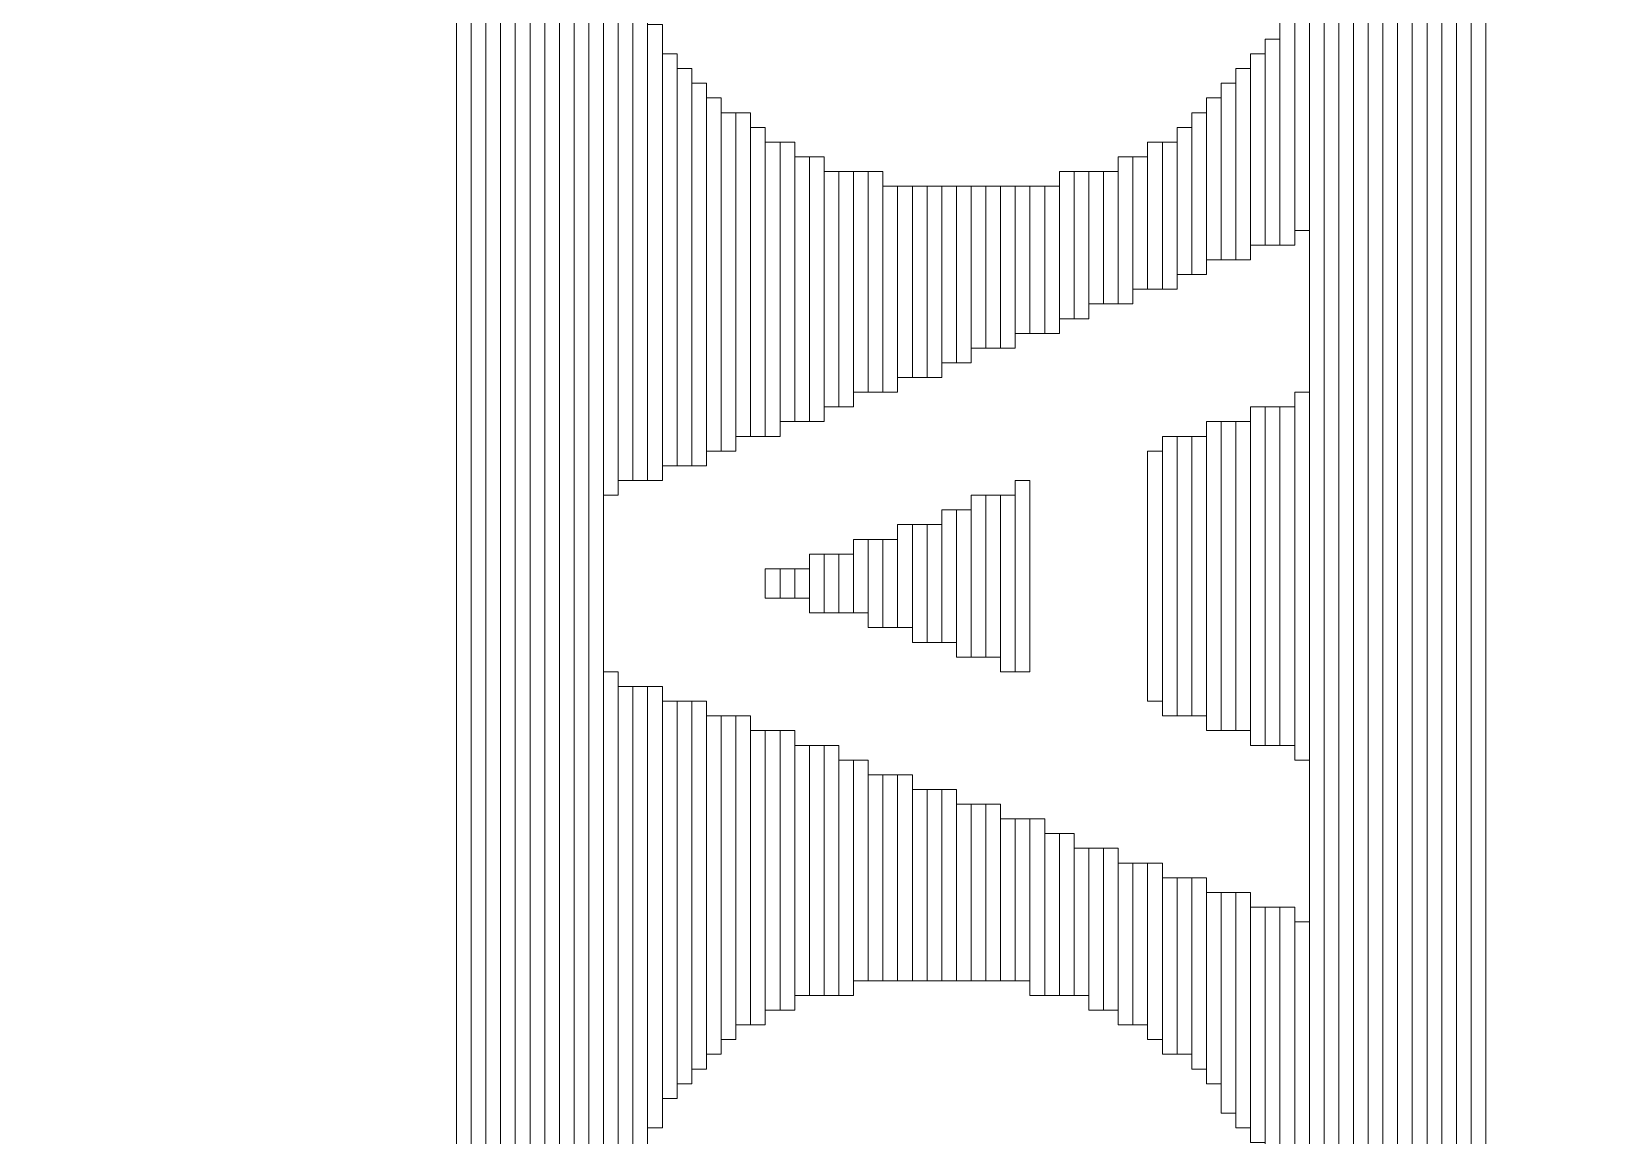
# Model space of a CAD drawing. Header units: millimetres. Extents: x -69 to 39, y -9 to 54.
# Drawn here: x 7.508 to 10.25, y 25.632 to 27.537 of the extents above; entities that cross this region are included whole.
import ezdxf

# ---------------------------------------------------------------- set-up
doc = ezdxf.new("R2010")
doc.units = ezdxf.units.MM
doc.header["$MEASUREMENT"] = 0
doc.layers.add('BG_OUTLINE', color=7, linetype='Continuous')
doc.layers.add('MA_PEN3', color=7, linetype='Continuous')

msp = doc.modelspace()

# ---------------------------------------------------------------- linework, layer by layer
at = {"layer": 'BG_OUTLINE', "color": 176, "lineweight": 9}
msp.add_open_spline([(22.1252, -9.4051), (22.1252, -9.4051), (-56.3279, -9.4051), (-56.3279, -9.4051), (-56.3279, -9.4051), (-56.3279, -9.4051), (-56.3279, 41.6488), (-56.3279, 41.6488), (-56.3279, 41.6488), (-56.3279, 41.6488), (22.3259, 41.6488), (22.3259, 41.6488), (22.3259, 41.6488), (22.9318, 41.6492), (23.513, 41.4088), (23.9418, 40.9807), (23.9418, 40.9807), (24.3705, 40.5525), (24.6115, 39.9687), (24.6119, 39.3628), (24.6119, 39.3628), (24.6119, 39.3628), (24.6119, -7.1191), (24.6119, -7.1191), (24.6119, -7.1191), (24.6123, -7.725), (24.372, -8.3063), (23.9438, -8.735), (23.9438, -8.735), (23.5156, -9.1637), (22.9318, -9.4047), (22.3259, -9.4051), (22.3259, -9.4051), (22.3259, -9.4051), (22.1252, -9.4051), (22.1252, -9.4051)], degree=3, knots=[0, 0, 0, 0, 0.111111, 0.111111, 0.111111, 0.111111, 0.222222, 0.222222, 0.222222, 0.222222, 0.333333, 0.333333, 0.333333, 0.333333, 0.444444, 0.444444, 0.444444, 0.444444, 0.555556, 0.555556, 0.555556, 0.555556, 0.666667, 0.666667, 0.666667, 0.666667, 0.777778, 0.777778, 0.777778, 0.777778, 0.888889, 0.888889, 0.888889, 0.888889, 1, 1, 1, 1], dxfattribs=at)
at = {"layer": 'MA_PEN3', "color": 5, "lineweight": 9}
for points in [[(8.267, 24.5012), (8.267, 24.5012), (8.2416, 24.5012), (8.2416, 24.5012), (8.2416, 24.5012), (8.2416, 24.5012), (8.2416, 29.5812), (8.2416, 29.5812), (8.2416, 29.5812), (8.2416, 29.5812), (8.267, 29.5812), (8.267, 29.5812), (8.267, 29.5812), (8.267, 29.5812), (8.267, 24.5012), (8.267, 24.5012)], [(8.2924, 24.5012), (8.2924, 24.5012), (8.267, 24.5012), (8.267, 24.5012), (8.267, 24.5012), (8.267, 24.5012), (8.267, 29.5812), (8.267, 29.5812), (8.267, 29.5812), (8.267, 29.5812), (8.2924, 29.5812), (8.2924, 29.5812), (8.2924, 29.5812), (8.2924, 29.5812), (8.2924, 24.5012), (8.2924, 24.5012)], [(8.3178, 24.5012), (8.3178, 24.5012), (8.2924, 24.5012), (8.2924, 24.5012), (8.2924, 24.5012), (8.2924, 24.5012), (8.2924, 29.5812), (8.2924, 29.5812), (8.2924, 29.5812), (8.2924, 29.5812), (8.3178, 29.5812), (8.3178, 29.5812), (8.3178, 29.5812), (8.3178, 29.5812), (8.3178, 24.5012), (8.3178, 24.5012)], [(8.3432, 24.5012), (8.3432, 24.5012), (8.3178, 24.5012), (8.3178, 24.5012), (8.3178, 24.5012), (8.3178, 24.5012), (8.3178, 29.5812), (8.3178, 29.5812), (8.3178, 29.5812), (8.3178, 29.5812), (8.3432, 29.5812), (8.3432, 29.5812), (8.3432, 29.5812), (8.3432, 29.5812), (8.3432, 24.5012), (8.3432, 24.5012)], [(8.3686, 24.5012), (8.3686, 24.5012), (8.3432, 24.5012), (8.3432, 24.5012), (8.3432, 24.5012), (8.3432, 24.5012), (8.3432, 29.5812), (8.3432, 29.5812), (8.3432, 29.5812), (8.3432, 29.5812), (8.3686, 29.5812), (8.3686, 29.5812), (8.3686, 29.5812), (8.3686, 29.5812), (8.3686, 24.5012), (8.3686, 24.5012)], [(8.394, 24.5012), (8.394, 24.5012), (8.3686, 24.5012), (8.3686, 24.5012), (8.3686, 24.5012), (8.3686, 24.5012), (8.3686, 29.5812), (8.3686, 29.5812), (8.3686, 29.5812), (8.3686, 29.5812), (8.394, 29.5812), (8.394, 29.5812), (8.394, 29.5812), (8.394, 29.5812), (8.394, 24.5012), (8.394, 24.5012)], [(8.4194, 24.5012), (8.4194, 24.5012), (8.394, 24.5012), (8.394, 24.5012), (8.394, 24.5012), (8.394, 24.5012), (8.394, 29.5812), (8.394, 29.5812), (8.394, 29.5812), (8.394, 29.5812), (8.4194, 29.5812), (8.4194, 29.5812), (8.4194, 29.5812), (8.4194, 29.5812), (8.4194, 24.5012), (8.4194, 24.5012)], [(8.4448, 24.5012), (8.4448, 24.5012), (8.4194, 24.5012), (8.4194, 24.5012), (8.4194, 24.5012), (8.4194, 24.5012), (8.4194, 29.5812), (8.4194, 29.5812), (8.4194, 29.5812), (8.4194, 29.5812), (8.4448, 29.5812), (8.4448, 29.5812), (8.4448, 29.5812), (8.4448, 29.5812), (8.4448, 24.5012), (8.4448, 24.5012)], [(8.4702, 24.5012), (8.4702, 24.5012), (8.4448, 24.5012), (8.4448, 24.5012), (8.4448, 24.5012), (8.4448, 24.5012), (8.4448, 29.5812), (8.4448, 29.5812), (8.4448, 29.5812), (8.4448, 29.5812), (8.4702, 29.5812), (8.4702, 29.5812), (8.4702, 29.5812), (8.4702, 29.5812), (8.4702, 24.5012), (8.4702, 24.5012)], [(9.7656, 24.5012), (9.7656, 24.5012), (9.7402, 24.5012), (9.7402, 24.5012), (9.7402, 24.5012), (9.7402, 24.5012), (9.7402, 29.5812), (9.7402, 29.5812), (9.7402, 29.5812), (9.7402, 29.5812), (9.7656, 29.5812), (9.7656, 29.5812), (9.7656, 29.5812), (9.7656, 29.5812), (9.7656, 24.5012), (9.7656, 24.5012)], [(9.791, 24.5012), (9.791, 24.5012), (9.7656, 24.5012), (9.7656, 24.5012), (9.7656, 24.5012), (9.7656, 24.5012), (9.7656, 29.5812), (9.7656, 29.5812), (9.7656, 29.5812), (9.7656, 29.5812), (9.791, 29.5812), (9.791, 29.5812), (9.791, 29.5812), (9.791, 29.5812), (9.791, 24.5012), (9.791, 24.5012)], [(9.8164, 24.5012), (9.8164, 24.5012), (9.791, 24.5012), (9.791, 24.5012), (9.791, 24.5012), (9.791, 24.5012), (9.791, 29.5812), (9.791, 29.5812), (9.791, 29.5812), (9.791, 29.5812), (9.8164, 29.5812), (9.8164, 29.5812), (9.8164, 29.5812), (9.8164, 29.5812), (9.8164, 24.5012), (9.8164, 24.5012)], [(9.8418, 24.5012), (9.8418, 24.5012), (9.8164, 24.5012), (9.8164, 24.5012), (9.8164, 24.5012), (9.8164, 24.5012), (9.8164, 29.5812), (9.8164, 29.5812), (9.8164, 29.5812), (9.8164, 29.5812), (9.8418, 29.5812), (9.8418, 29.5812), (9.8418, 29.5812), (9.8418, 29.5812), (9.8418, 24.5012), (9.8418, 24.5012)], [(9.8672, 24.5012), (9.8672, 24.5012), (9.8418, 24.5012), (9.8418, 24.5012), (9.8418, 24.5012), (9.8418, 24.5012), (9.8418, 29.5812), (9.8418, 29.5812), (9.8418, 29.5812), (9.8418, 29.5812), (9.8672, 29.5812), (9.8672, 29.5812), (9.8672, 29.5812), (9.8672, 29.5812), (9.8672, 24.5012), (9.8672, 24.5012)], [(9.8926, 24.5012), (9.8926, 24.5012), (9.8672, 24.5012), (9.8672, 24.5012), (9.8672, 24.5012), (9.8672, 24.5012), (9.8672, 29.5812), (9.8672, 29.5812), (9.8672, 29.5812), (9.8672, 29.5812), (9.8926, 29.5812), (9.8926, 29.5812), (9.8926, 29.5812), (9.8926, 29.5812), (9.8926, 24.5012), (9.8926, 24.5012)], [(9.918, 24.5012), (9.918, 24.5012), (9.8926, 24.5012), (9.8926, 24.5012), (9.8926, 24.5012), (9.8926, 24.5012), (9.8926, 29.5812), (9.8926, 29.5812), (9.8926, 29.5812), (9.8926, 29.5812), (9.918, 29.5812), (9.918, 29.5812), (9.918, 29.5812), (9.918, 29.5812), (9.918, 24.5012), (9.918, 24.5012)], [(9.9434, 24.5012), (9.9434, 24.5012), (9.918, 24.5012), (9.918, 24.5012), (9.918, 24.5012), (9.918, 24.5012), (9.918, 29.5812), (9.918, 29.5812), (9.918, 29.5812), (9.918, 29.5812), (9.9434, 29.5812), (9.9434, 29.5812), (9.9434, 29.5812), (9.9434, 29.5812), (9.9434, 24.5012), (9.9434, 24.5012)], [(9.9688, 24.5012), (9.9688, 24.5012), (9.9434, 24.5012), (9.9434, 24.5012), (9.9434, 24.5012), (9.9434, 24.5012), (9.9434, 29.5812), (9.9434, 29.5812), (9.9434, 29.5812), (9.9434, 29.5812), (9.9688, 29.5812), (9.9688, 29.5812), (9.9688, 29.5812), (9.9688, 29.5812), (9.9688, 24.5012), (9.9688, 24.5012)], [(9.9942, 24.5012), (9.9942, 24.5012), (9.9688, 24.5012), (9.9688, 24.5012), (9.9688, 24.5012), (9.9688, 24.5012), (9.9688, 29.5812), (9.9688, 29.5812), (9.9688, 29.5812), (9.9688, 29.5812), (9.9942, 29.5812), (9.9942, 29.5812), (9.9942, 29.5812), (9.9942, 29.5812), (9.9942, 24.5012), (9.9942, 24.5012)], [(10.0196, 24.5012), (10.0196, 24.5012), (9.9942, 24.5012), (9.9942, 24.5012), (9.9942, 24.5012), (9.9942, 24.5012), (9.9942, 29.5812), (9.9942, 29.5812), (9.9942, 29.5812), (9.9942, 29.5812), (10.0196, 29.5812), (10.0196, 29.5812), (10.0196, 29.5812), (10.0196, 29.5812), (10.0196, 24.5012), (10.0196, 24.5012)], [(8.4956, 24.5012), (8.4956, 24.5012), (8.4702, 24.5012), (8.4702, 24.5012), (8.4702, 24.5012), (8.4702, 24.5012), (8.4702, 27.7778), (8.4702, 27.7778), (8.4702, 27.7778), (8.4702, 27.7778), (8.4956, 27.7778), (8.4956, 27.7778), (8.4956, 27.7778), (8.4956, 27.7778), (8.4956, 24.5012), (8.4956, 24.5012)], [(9.7402, 24.5012), (9.7402, 24.5012), (9.7148, 24.5012), (9.7148, 24.5012), (9.7148, 24.5012), (9.7148, 24.5012), (9.7148, 27.727), (9.7148, 27.727), (9.7148, 27.727), (9.7148, 27.727), (9.7402, 27.727), (9.7402, 27.727), (9.7402, 27.727), (9.7402, 27.727), (9.7402, 24.5012), (9.7402, 24.5012)], [(8.521, 26.7364), (8.521, 26.7364), (8.4956, 26.7364), (8.4956, 26.7364), (8.4956, 26.7364), (8.4956, 26.7364), (8.4956, 27.6762), (8.4956, 27.6762), (8.4956, 27.6762), (8.4956, 27.6762), (8.521, 27.6762), (8.521, 27.6762), (8.521, 27.6762), (8.521, 27.6762), (8.521, 26.7364), (8.521, 26.7364)], [(9.7148, 27.1936), (9.7148, 27.1936), (9.6894, 27.1936), (9.6894, 27.1936), (9.6894, 27.1936), (9.6894, 27.1936), (9.6894, 27.6508), (9.6894, 27.6508), (9.6894, 27.6508), (9.6894, 27.6508), (9.7148, 27.6508), (9.7148, 27.6508), (9.7148, 27.6508), (9.7148, 27.6508), (9.7148, 27.1936), (9.7148, 27.1936)], [(8.5464, 26.7618), (8.5464, 26.7618), (8.521, 26.7618), (8.521, 26.7618), (8.521, 26.7618), (8.521, 26.7618), (8.521, 27.6254), (8.521, 27.6254), (8.521, 27.6254), (8.521, 27.6254), (8.5464, 27.6254), (8.5464, 27.6254), (8.5464, 27.6254), (8.5464, 27.6254), (8.5464, 26.7618), (8.5464, 26.7618)], [(8.5718, 26.7618), (8.5718, 26.7618), (8.5464, 26.7618), (8.5464, 26.7618), (8.5464, 26.7618), (8.5464, 26.7618), (8.5464, 27.5746), (8.5464, 27.5746), (8.5464, 27.5746), (8.5464, 27.5746), (8.5718, 27.5746), (8.5718, 27.5746), (8.5718, 27.5746), (8.5718, 27.5746), (8.5718, 26.7618), (8.5718, 26.7618)], [(9.6894, 27.1682), (9.6894, 27.1682), (9.664, 27.1682), (9.664, 27.1682), (9.664, 27.1682), (9.664, 27.1682), (9.664, 27.5746), (9.664, 27.5746), (9.664, 27.5746), (9.664, 27.5746), (9.6894, 27.5746), (9.6894, 27.5746), (9.6894, 27.5746), (9.6894, 27.5746), (9.6894, 27.1682), (9.6894, 27.1682)], [(8.5972, 26.7618), (8.5972, 26.7618), (8.5718, 26.7618), (8.5718, 26.7618), (8.5718, 26.7618), (8.5718, 26.7618), (8.5718, 27.5492), (8.5718, 27.5492), (8.5718, 27.5492), (8.5718, 27.5492), (8.5972, 27.5492), (8.5972, 27.5492), (8.5972, 27.5492), (8.5972, 27.5492), (8.5972, 26.7618), (8.5972, 26.7618)], [(9.664, 27.1682), (9.664, 27.1682), (9.6386, 27.1682), (9.6386, 27.1682), (9.6386, 27.1682), (9.6386, 27.1682), (9.6386, 27.5238), (9.6386, 27.5238), (9.6386, 27.5238), (9.6386, 27.5238), (9.664, 27.5238), (9.664, 27.5238), (9.664, 27.5238), (9.664, 27.5238), (9.664, 27.1682), (9.664, 27.1682)], [(8.6226, 26.7872), (8.6226, 26.7872), (8.5972, 26.7872), (8.5972, 26.7872), (8.5972, 26.7872), (8.5972, 26.7872), (8.5972, 27.4984), (8.5972, 27.4984), (8.5972, 27.4984), (8.5972, 27.4984), (8.6226, 27.4984), (8.6226, 27.4984), (8.6226, 27.4984), (8.6226, 27.4984), (8.6226, 26.7872), (8.6226, 26.7872)], [(9.6386, 27.1682), (9.6386, 27.1682), (9.6132, 27.1682), (9.6132, 27.1682), (9.6132, 27.1682), (9.6132, 27.1682), (9.6132, 27.4984), (9.6132, 27.4984), (9.6132, 27.4984), (9.6132, 27.4984), (9.6386, 27.4984), (9.6386, 27.4984), (9.6386, 27.4984), (9.6386, 27.4984), (9.6386, 27.1682), (9.6386, 27.1682)], [(8.648, 26.7872), (8.648, 26.7872), (8.6226, 26.7872), (8.6226, 26.7872), (8.6226, 26.7872), (8.6226, 26.7872), (8.6226, 27.473), (8.6226, 27.473), (8.6226, 27.473), (8.6226, 27.473), (8.648, 27.473), (8.648, 27.473), (8.648, 27.473), (8.648, 27.473), (8.648, 26.7872), (8.648, 26.7872)], [(9.6132, 27.1428), (9.6132, 27.1428), (9.5878, 27.1428), (9.5878, 27.1428), (9.5878, 27.1428), (9.5878, 27.1428), (9.5878, 27.473), (9.5878, 27.473), (9.5878, 27.473), (9.5878, 27.473), (9.6132, 27.473), (9.6132, 27.473), (9.6132, 27.473), (9.6132, 27.473), (9.6132, 27.1428), (9.6132, 27.1428)], [(8.6734, 26.7872), (8.6734, 26.7872), (8.648, 26.7872), (8.648, 26.7872), (8.648, 26.7872), (8.648, 26.7872), (8.648, 27.4476), (8.648, 27.4476), (8.648, 27.4476), (8.648, 27.4476), (8.6734, 27.4476), (8.6734, 27.4476), (8.6734, 27.4476), (8.6734, 27.4476), (8.6734, 26.7872), (8.6734, 26.7872)], [(8.6988, 26.8126), (8.6988, 26.8126), (8.6734, 26.8126), (8.6734, 26.8126), (8.6734, 26.8126), (8.6734, 26.8126), (8.6734, 27.4222), (8.6734, 27.4222), (8.6734, 27.4222), (8.6734, 27.4222), (8.6988, 27.4222), (8.6988, 27.4222), (8.6988, 27.4222), (8.6988, 27.4222), (8.6988, 26.8126), (8.6988, 26.8126)], [(9.5624, 27.1428), (9.5624, 27.1428), (9.537, 27.1428), (9.537, 27.1428), (9.537, 27.1428), (9.537, 27.1428), (9.537, 27.4222), (9.537, 27.4222), (9.537, 27.4222), (9.537, 27.4222), (9.5624, 27.4222), (9.5624, 27.4222), (9.5624, 27.4222), (9.5624, 27.4222), (9.5624, 27.1428), (9.5624, 27.1428)], [(9.5878, 27.1428), (9.5878, 27.1428), (9.5624, 27.1428), (9.5624, 27.1428), (9.5624, 27.1428), (9.5624, 27.1428), (9.5624, 27.4476), (9.5624, 27.4476), (9.5624, 27.4476), (9.5624, 27.4476), (9.5878, 27.4476), (9.5878, 27.4476), (9.5878, 27.4476), (9.5878, 27.4476), (9.5878, 27.1428), (9.5878, 27.1428)], [(8.7242, 26.8126), (8.7242, 26.8126), (8.6988, 26.8126), (8.6988, 26.8126), (8.6988, 26.8126), (8.6988, 26.8126), (8.6988, 27.3968), (8.6988, 27.3968), (8.6988, 27.3968), (8.6988, 27.3968), (8.7242, 27.3968), (8.7242, 27.3968), (8.7242, 27.3968), (8.7242, 27.3968), (8.7242, 26.8126), (8.7242, 26.8126)], [(8.7496, 26.838), (8.7496, 26.838), (8.7242, 26.838), (8.7242, 26.838), (8.7242, 26.838), (8.7242, 26.838), (8.7242, 27.3968), (8.7242, 27.3968), (8.7242, 27.3968), (8.7242, 27.3968), (8.7496, 27.3968), (8.7496, 27.3968), (8.7496, 27.3968), (8.7496, 27.3968), (8.7496, 26.838), (8.7496, 26.838)], [(9.537, 27.1174), (9.537, 27.1174), (9.5116, 27.1174), (9.5116, 27.1174), (9.5116, 27.1174), (9.5116, 27.1174), (9.5116, 27.3968), (9.5116, 27.3968), (9.5116, 27.3968), (9.5116, 27.3968), (9.537, 27.3968), (9.537, 27.3968), (9.537, 27.3968), (9.537, 27.3968), (9.537, 27.1174), (9.537, 27.1174)], [(8.775, 26.838), (8.775, 26.838), (8.7496, 26.838), (8.7496, 26.838), (8.7496, 26.838), (8.7496, 26.838), (8.7496, 27.3714), (8.7496, 27.3714), (8.7496, 27.3714), (8.7496, 27.3714), (8.775, 27.3714), (8.775, 27.3714), (8.775, 27.3714), (8.775, 27.3714), (8.775, 26.838), (8.775, 26.838)], [(9.5116, 27.1174), (9.5116, 27.1174), (9.4862, 27.1174), (9.4862, 27.1174), (9.4862, 27.1174), (9.4862, 27.1174), (9.4862, 27.3714), (9.4862, 27.3714), (9.4862, 27.3714), (9.4862, 27.3714), (9.5116, 27.3714), (9.5116, 27.3714), (9.5116, 27.3714), (9.5116, 27.3714), (9.5116, 27.1174), (9.5116, 27.1174)], [(8.8004, 26.838), (8.8004, 26.838), (8.775, 26.838), (8.775, 26.838), (8.775, 26.838), (8.775, 26.838), (8.775, 27.346), (8.775, 27.346), (8.775, 27.346), (8.775, 27.346), (8.8004, 27.346), (8.8004, 27.346), (8.8004, 27.346), (8.8004, 27.346), (8.8004, 26.838), (8.8004, 26.838)], [(8.8258, 26.8634), (8.8258, 26.8634), (8.8004, 26.8634), (8.8004, 26.8634), (8.8004, 26.8634), (8.8004, 26.8634), (8.8004, 27.346), (8.8004, 27.346), (8.8004, 27.346), (8.8004, 27.346), (8.8258, 27.346), (8.8258, 27.346), (8.8258, 27.346), (8.8258, 27.346), (8.8258, 26.8634), (8.8258, 26.8634)], [(9.4608, 27.092), (9.4608, 27.092), (9.4354, 27.092), (9.4354, 27.092), (9.4354, 27.092), (9.4354, 27.092), (9.4354, 27.346), (9.4354, 27.346), (9.4354, 27.346), (9.4354, 27.346), (9.4608, 27.346), (9.4608, 27.346), (9.4608, 27.346), (9.4608, 27.346), (9.4608, 27.092), (9.4608, 27.092)], [(9.4862, 27.092), (9.4862, 27.092), (9.4608, 27.092), (9.4608, 27.092), (9.4608, 27.092), (9.4608, 27.092), (9.4608, 27.346), (9.4608, 27.346), (9.4608, 27.346), (9.4608, 27.346), (9.4862, 27.346), (9.4862, 27.346), (9.4862, 27.346), (9.4862, 27.346), (9.4862, 27.092), (9.4862, 27.092)], [(8.8512, 26.8634), (8.8512, 26.8634), (8.8258, 26.8634), (8.8258, 26.8634), (8.8258, 26.8634), (8.8258, 26.8634), (8.8258, 27.3206), (8.8258, 27.3206), (8.8258, 27.3206), (8.8258, 27.3206), (8.8512, 27.3206), (8.8512, 27.3206), (8.8512, 27.3206), (8.8512, 27.3206), (8.8512, 26.8634), (8.8512, 26.8634)], [(8.8766, 26.8634), (8.8766, 26.8634), (8.8512, 26.8634), (8.8512, 26.8634), (8.8512, 26.8634), (8.8512, 26.8634), (8.8512, 27.3206), (8.8512, 27.3206), (8.8512, 27.3206), (8.8512, 27.3206), (8.8766, 27.3206), (8.8766, 27.3206), (8.8766, 27.3206), (8.8766, 27.3206), (8.8766, 26.8634), (8.8766, 26.8634)], [(9.41, 27.0666), (9.41, 27.0666), (9.3846, 27.0666), (9.3846, 27.0666), (9.3846, 27.0666), (9.3846, 27.0666), (9.3846, 27.3206), (9.3846, 27.3206), (9.3846, 27.3206), (9.3846, 27.3206), (9.41, 27.3206), (9.41, 27.3206), (9.41, 27.3206), (9.41, 27.3206), (9.41, 27.0666), (9.41, 27.0666)], [(9.4354, 27.092), (9.4354, 27.092), (9.41, 27.092), (9.41, 27.092), (9.41, 27.092), (9.41, 27.092), (9.41, 27.3206), (9.41, 27.3206), (9.41, 27.3206), (9.41, 27.3206), (9.4354, 27.3206), (9.4354, 27.3206), (9.4354, 27.3206), (9.4354, 27.3206), (9.4354, 27.092), (9.4354, 27.092)], [(8.902, 26.8888), (8.902, 26.8888), (8.8766, 26.8888), (8.8766, 26.8888), (8.8766, 26.8888), (8.8766, 26.8888), (8.8766, 27.2952), (8.8766, 27.2952), (8.8766, 27.2952), (8.8766, 27.2952), (8.902, 27.2952), (8.902, 27.2952), (8.902, 27.2952), (8.902, 27.2952), (8.902, 26.8888), (8.902, 26.8888)], [(8.9274, 26.8888), (8.9274, 26.8888), (8.902, 26.8888), (8.902, 26.8888), (8.902, 26.8888), (8.902, 26.8888), (8.902, 27.2952), (8.902, 27.2952), (8.902, 27.2952), (8.902, 27.2952), (8.9274, 27.2952), (8.9274, 27.2952), (8.9274, 27.2952), (8.9274, 27.2952), (8.9274, 26.8888), (8.9274, 26.8888)], [(8.9528, 26.9142), (8.9528, 26.9142), (8.9274, 26.9142), (8.9274, 26.9142), (8.9274, 26.9142), (8.9274, 26.9142), (8.9274, 27.2952), (8.9274, 27.2952), (8.9274, 27.2952), (8.9274, 27.2952), (8.9528, 27.2952), (8.9528, 27.2952), (8.9528, 27.2952), (8.9528, 27.2952), (8.9528, 26.9142), (8.9528, 26.9142)], [(8.9782, 26.9142), (8.9782, 26.9142), (8.9528, 26.9142), (8.9528, 26.9142), (8.9528, 26.9142), (8.9528, 26.9142), (8.9528, 27.2952), (8.9528, 27.2952), (8.9528, 27.2952), (8.9528, 27.2952), (8.9782, 27.2952), (8.9782, 27.2952), (8.9782, 27.2952), (8.9782, 27.2952), (8.9782, 26.9142), (8.9782, 26.9142)], [(9.3084, 27.0412), (9.3084, 27.0412), (9.283, 27.0412), (9.283, 27.0412), (9.283, 27.0412), (9.283, 27.0412), (9.283, 27.2952), (9.283, 27.2952), (9.283, 27.2952), (9.283, 27.2952), (9.3084, 27.2952), (9.3084, 27.2952), (9.3084, 27.2952), (9.3084, 27.2952), (9.3084, 27.0412), (9.3084, 27.0412)], [(9.3338, 27.0412), (9.3338, 27.0412), (9.3084, 27.0412), (9.3084, 27.0412), (9.3084, 27.0412), (9.3084, 27.0412), (9.3084, 27.2952), (9.3084, 27.2952), (9.3084, 27.2952), (9.3084, 27.2952), (9.3338, 27.2952), (9.3338, 27.2952), (9.3338, 27.2952), (9.3338, 27.2952), (9.3338, 27.0412), (9.3338, 27.0412)], [(9.3592, 27.0666), (9.3592, 27.0666), (9.3338, 27.0666), (9.3338, 27.0666), (9.3338, 27.0666), (9.3338, 27.0666), (9.3338, 27.2952), (9.3338, 27.2952), (9.3338, 27.2952), (9.3338, 27.2952), (9.3592, 27.2952), (9.3592, 27.2952), (9.3592, 27.2952), (9.3592, 27.2952), (9.3592, 27.0666), (9.3592, 27.0666)], [(9.3846, 27.0666), (9.3846, 27.0666), (9.3592, 27.0666), (9.3592, 27.0666), (9.3592, 27.0666), (9.3592, 27.0666), (9.3592, 27.2952), (9.3592, 27.2952), (9.3592, 27.2952), (9.3592, 27.2952), (9.3846, 27.2952), (9.3846, 27.2952), (9.3846, 27.2952), (9.3846, 27.2952), (9.3846, 27.0666), (9.3846, 27.0666)], [(9.0036, 26.9142), (9.0036, 26.9142), (8.9782, 26.9142), (8.9782, 26.9142), (8.9782, 26.9142), (8.9782, 26.9142), (8.9782, 27.2698), (8.9782, 27.2698), (8.9782, 27.2698), (8.9782, 27.2698), (9.0036, 27.2698), (9.0036, 27.2698), (9.0036, 27.2698), (9.0036, 27.2698), (9.0036, 26.9142), (9.0036, 26.9142)], [(9.029, 26.9396), (9.029, 26.9396), (9.0036, 26.9396), (9.0036, 26.9396), (9.0036, 26.9396), (9.0036, 26.9396), (9.0036, 27.2698), (9.0036, 27.2698), (9.0036, 27.2698), (9.0036, 27.2698), (9.029, 27.2698), (9.029, 27.2698), (9.029, 27.2698), (9.029, 27.2698), (9.029, 26.9396), (9.029, 26.9396)], [(9.0544, 26.9396), (9.0544, 26.9396), (9.029, 26.9396), (9.029, 26.9396), (9.029, 26.9396), (9.029, 26.9396), (9.029, 27.2698), (9.029, 27.2698), (9.029, 27.2698), (9.029, 27.2698), (9.0544, 27.2698), (9.0544, 27.2698), (9.0544, 27.2698), (9.0544, 27.2698), (9.0544, 26.9396), (9.0544, 26.9396)], [(9.0798, 26.9396), (9.0798, 26.9396), (9.0544, 26.9396), (9.0544, 26.9396), (9.0544, 26.9396), (9.0544, 26.9396), (9.0544, 27.2698), (9.0544, 27.2698), (9.0544, 27.2698), (9.0544, 27.2698), (9.0798, 27.2698), (9.0798, 27.2698), (9.0798, 27.2698), (9.0798, 27.2698), (9.0798, 26.9396), (9.0798, 26.9396)], [(9.1052, 26.965), (9.1052, 26.965), (9.0798, 26.965), (9.0798, 26.965), (9.0798, 26.965), (9.0798, 26.965), (9.0798, 27.2698), (9.0798, 27.2698), (9.0798, 27.2698), (9.0798, 27.2698), (9.1052, 27.2698), (9.1052, 27.2698), (9.1052, 27.2698), (9.1052, 27.2698), (9.1052, 26.965), (9.1052, 26.965)], [(9.1306, 26.965), (9.1306, 26.965), (9.1052, 26.965), (9.1052, 26.965), (9.1052, 26.965), (9.1052, 26.965), (9.1052, 27.2698), (9.1052, 27.2698), (9.1052, 27.2698), (9.1052, 27.2698), (9.1306, 27.2698), (9.1306, 27.2698), (9.1306, 27.2698), (9.1306, 27.2698), (9.1306, 26.965), (9.1306, 26.965)], [(9.156, 26.9904), (9.156, 26.9904), (9.1306, 26.9904), (9.1306, 26.9904), (9.1306, 26.9904), (9.1306, 26.9904), (9.1306, 27.2698), (9.1306, 27.2698), (9.1306, 27.2698), (9.1306, 27.2698), (9.156, 27.2698), (9.156, 27.2698), (9.156, 27.2698), (9.156, 27.2698), (9.156, 26.9904), (9.156, 26.9904)], [(9.1814, 26.9904), (9.1814, 26.9904), (9.156, 26.9904), (9.156, 26.9904), (9.156, 26.9904), (9.156, 26.9904), (9.156, 27.2698), (9.156, 27.2698), (9.156, 27.2698), (9.156, 27.2698), (9.1814, 27.2698), (9.1814, 27.2698), (9.1814, 27.2698), (9.1814, 27.2698), (9.1814, 26.9904), (9.1814, 26.9904)], [(9.2068, 26.9904), (9.2068, 26.9904), (9.1814, 26.9904), (9.1814, 26.9904), (9.1814, 26.9904), (9.1814, 26.9904), (9.1814, 27.2698), (9.1814, 27.2698), (9.1814, 27.2698), (9.1814, 27.2698), (9.2068, 27.2698), (9.2068, 27.2698), (9.2068, 27.2698), (9.2068, 27.2698), (9.2068, 26.9904), (9.2068, 26.9904)], [(9.2322, 27.0158), (9.2322, 27.0158), (9.2068, 27.0158), (9.2068, 27.0158), (9.2068, 27.0158), (9.2068, 27.0158), (9.2068, 27.2698), (9.2068, 27.2698), (9.2068, 27.2698), (9.2068, 27.2698), (9.2322, 27.2698), (9.2322, 27.2698), (9.2322, 27.2698), (9.2322, 27.2698), (9.2322, 27.0158), (9.2322, 27.0158)], [(9.2576, 27.0158), (9.2576, 27.0158), (9.2322, 27.0158), (9.2322, 27.0158), (9.2322, 27.0158), (9.2322, 27.0158), (9.2322, 27.2698), (9.2322, 27.2698), (9.2322, 27.2698), (9.2322, 27.2698), (9.2576, 27.2698), (9.2576, 27.2698), (9.2576, 27.2698), (9.2576, 27.2698), (9.2576, 27.0158), (9.2576, 27.0158)], [(9.283, 27.0158), (9.283, 27.0158), (9.2576, 27.0158), (9.2576, 27.0158), (9.2576, 27.0158), (9.2576, 27.0158), (9.2576, 27.2698), (9.2576, 27.2698), (9.2576, 27.2698), (9.2576, 27.2698), (9.283, 27.2698), (9.283, 27.2698), (9.283, 27.2698), (9.283, 27.2698), (9.283, 27.0158), (9.283, 27.0158)], [(9.7148, 26.2792), (9.7148, 26.2792), (9.6894, 26.2792), (9.6894, 26.2792), (9.6894, 26.2792), (9.6894, 26.2792), (9.6894, 26.9142), (9.6894, 26.9142), (9.6894, 26.9142), (9.6894, 26.9142), (9.7148, 26.9142), (9.7148, 26.9142), (9.7148, 26.9142), (9.7148, 26.9142), (9.7148, 26.2792), (9.7148, 26.2792)], [(9.6386, 26.3046), (9.6386, 26.3046), (9.6132, 26.3046), (9.6132, 26.3046), (9.6132, 26.3046), (9.6132, 26.3046), (9.6132, 26.8888), (9.6132, 26.8888), (9.6132, 26.8888), (9.6132, 26.8888), (9.6386, 26.8888), (9.6386, 26.8888), (9.6386, 26.8888), (9.6386, 26.8888), (9.6386, 26.3046), (9.6386, 26.3046)], [(9.664, 26.3046), (9.664, 26.3046), (9.6386, 26.3046), (9.6386, 26.3046), (9.6386, 26.3046), (9.6386, 26.3046), (9.6386, 26.8888), (9.6386, 26.8888), (9.6386, 26.8888), (9.6386, 26.8888), (9.664, 26.8888), (9.664, 26.8888), (9.664, 26.8888), (9.664, 26.8888), (9.664, 26.3046), (9.664, 26.3046)], [(9.6894, 26.3046), (9.6894, 26.3046), (9.664, 26.3046), (9.664, 26.3046), (9.664, 26.3046), (9.664, 26.3046), (9.664, 26.8888), (9.664, 26.8888), (9.664, 26.8888), (9.664, 26.8888), (9.6894, 26.8888), (9.6894, 26.8888), (9.6894, 26.8888), (9.6894, 26.8888), (9.6894, 26.3046), (9.6894, 26.3046)], [(9.5624, 26.33), (9.5624, 26.33), (9.537, 26.33), (9.537, 26.33), (9.537, 26.33), (9.537, 26.33), (9.537, 26.8634), (9.537, 26.8634), (9.537, 26.8634), (9.537, 26.8634), (9.5624, 26.8634), (9.5624, 26.8634), (9.5624, 26.8634), (9.5624, 26.8634), (9.5624, 26.33), (9.5624, 26.33)], [(9.5878, 26.33), (9.5878, 26.33), (9.5624, 26.33), (9.5624, 26.33), (9.5624, 26.33), (9.5624, 26.33), (9.5624, 26.8634), (9.5624, 26.8634), (9.5624, 26.8634), (9.5624, 26.8634), (9.5878, 26.8634), (9.5878, 26.8634), (9.5878, 26.8634), (9.5878, 26.8634), (9.5878, 26.33), (9.5878, 26.33)], [(9.6132, 26.33), (9.6132, 26.33), (9.5878, 26.33), (9.5878, 26.33), (9.5878, 26.33), (9.5878, 26.33), (9.5878, 26.8634), (9.5878, 26.8634), (9.5878, 26.8634), (9.5878, 26.8634), (9.6132, 26.8634), (9.6132, 26.8634), (9.6132, 26.8634), (9.6132, 26.8634), (9.6132, 26.33), (9.6132, 26.33)], [(9.4862, 26.3554), (9.4862, 26.3554), (9.4608, 26.3554), (9.4608, 26.3554), (9.4608, 26.3554), (9.4608, 26.3554), (9.4608, 26.838), (9.4608, 26.838), (9.4608, 26.838), (9.4608, 26.838), (9.4862, 26.838), (9.4862, 26.838), (9.4862, 26.838), (9.4862, 26.838), (9.4862, 26.3554), (9.4862, 26.3554)], [(9.5116, 26.3554), (9.5116, 26.3554), (9.4862, 26.3554), (9.4862, 26.3554), (9.4862, 26.3554), (9.4862, 26.3554), (9.4862, 26.838), (9.4862, 26.838), (9.4862, 26.838), (9.4862, 26.838), (9.5116, 26.838), (9.5116, 26.838), (9.5116, 26.838), (9.5116, 26.838), (9.5116, 26.3554), (9.5116, 26.3554)], [(9.537, 26.3554), (9.537, 26.3554), (9.5116, 26.3554), (9.5116, 26.3554), (9.5116, 26.3554), (9.5116, 26.3554), (9.5116, 26.838), (9.5116, 26.838), (9.5116, 26.838), (9.5116, 26.838), (9.537, 26.838), (9.537, 26.838), (9.537, 26.838), (9.537, 26.838), (9.537, 26.3554), (9.537, 26.3554)], [(9.4608, 26.3808), (9.4608, 26.3808), (9.4354, 26.3808), (9.4354, 26.3808), (9.4354, 26.3808), (9.4354, 26.3808), (9.4354, 26.8126), (9.4354, 26.8126), (9.4354, 26.8126), (9.4354, 26.8126), (9.4608, 26.8126), (9.4608, 26.8126), (9.4608, 26.8126), (9.4608, 26.8126), (9.4608, 26.3808), (9.4608, 26.3808)], [(9.156, 26.457), (9.156, 26.457), (9.1306, 26.457), (9.1306, 26.457), (9.1306, 26.457), (9.1306, 26.457), (9.1306, 26.7364), (9.1306, 26.7364), (9.1306, 26.7364), (9.1306, 26.7364), (9.156, 26.7364), (9.156, 26.7364), (9.156, 26.7364), (9.156, 26.7364), (9.156, 26.457), (9.156, 26.457)], [(9.1814, 26.457), (9.1814, 26.457), (9.156, 26.457), (9.156, 26.457), (9.156, 26.457), (9.156, 26.457), (9.156, 26.7364), (9.156, 26.7364), (9.156, 26.7364), (9.156, 26.7364), (9.1814, 26.7364), (9.1814, 26.7364), (9.1814, 26.7364), (9.1814, 26.7364), (9.1814, 26.457), (9.1814, 26.457)], [(9.2068, 26.4316), (9.2068, 26.4316), (9.1814, 26.4316), (9.1814, 26.4316), (9.1814, 26.4316), (9.1814, 26.4316), (9.1814, 26.7364), (9.1814, 26.7364), (9.1814, 26.7364), (9.1814, 26.7364), (9.2068, 26.7364), (9.2068, 26.7364), (9.2068, 26.7364), (9.2068, 26.7364), (9.2068, 26.4316), (9.2068, 26.4316)], [(9.2322, 26.4316), (9.2322, 26.4316), (9.2068, 26.4316), (9.2068, 26.4316), (9.2068, 26.4316), (9.2068, 26.4316), (9.2068, 26.7618), (9.2068, 26.7618), (9.2068, 26.7618), (9.2068, 26.7618), (9.2322, 26.7618), (9.2322, 26.7618), (9.2322, 26.7618), (9.2322, 26.7618), (9.2322, 26.4316), (9.2322, 26.4316)], [(9.1052, 26.4824), (9.1052, 26.4824), (9.0798, 26.4824), (9.0798, 26.4824), (9.0798, 26.4824), (9.0798, 26.4824), (9.0798, 26.711), (9.0798, 26.711), (9.0798, 26.711), (9.0798, 26.711), (9.1052, 26.711), (9.1052, 26.711), (9.1052, 26.711), (9.1052, 26.711), (9.1052, 26.4824), (9.1052, 26.4824)], [(9.1306, 26.457), (9.1306, 26.457), (9.1052, 26.457), (9.1052, 26.457), (9.1052, 26.457), (9.1052, 26.457), (9.1052, 26.711), (9.1052, 26.711), (9.1052, 26.711), (9.1052, 26.711), (9.1306, 26.711), (9.1306, 26.711), (9.1306, 26.711), (9.1306, 26.711), (9.1306, 26.457), (9.1306, 26.457)], [(9.029, 26.5078), (9.029, 26.5078), (9.0036, 26.5078), (9.0036, 26.5078), (9.0036, 26.5078), (9.0036, 26.5078), (9.0036, 26.6856), (9.0036, 26.6856), (9.0036, 26.6856), (9.0036, 26.6856), (9.029, 26.6856), (9.029, 26.6856), (9.029, 26.6856), (9.029, 26.6856), (9.029, 26.5078), (9.029, 26.5078)], [(9.0544, 26.4824), (9.0544, 26.4824), (9.029, 26.4824), (9.029, 26.4824), (9.029, 26.4824), (9.029, 26.4824), (9.029, 26.6856), (9.029, 26.6856), (9.029, 26.6856), (9.029, 26.6856), (9.0544, 26.6856), (9.0544, 26.6856), (9.0544, 26.6856), (9.0544, 26.6856), (9.0544, 26.4824), (9.0544, 26.4824)], [(9.0798, 26.4824), (9.0798, 26.4824), (9.0544, 26.4824), (9.0544, 26.4824), (9.0544, 26.4824), (9.0544, 26.4824), (9.0544, 26.6856), (9.0544, 26.6856), (9.0544, 26.6856), (9.0544, 26.6856), (9.0798, 26.6856), (9.0798, 26.6856), (9.0798, 26.6856), (9.0798, 26.6856), (9.0798, 26.4824), (9.0798, 26.4824)], [(8.9528, 26.5332), (8.9528, 26.5332), (8.9274, 26.5332), (8.9274, 26.5332), (8.9274, 26.5332), (8.9274, 26.5332), (8.9274, 26.6602), (8.9274, 26.6602), (8.9274, 26.6602), (8.9274, 26.6602), (8.9528, 26.6602), (8.9528, 26.6602), (8.9528, 26.6602), (8.9528, 26.6602), (8.9528, 26.5332), (8.9528, 26.5332)], [(8.9782, 26.5078), (8.9782, 26.5078), (8.9528, 26.5078), (8.9528, 26.5078), (8.9528, 26.5078), (8.9528, 26.5078), (8.9528, 26.6602), (8.9528, 26.6602), (8.9528, 26.6602), (8.9528, 26.6602), (8.9782, 26.6602), (8.9782, 26.6602), (8.9782, 26.6602), (8.9782, 26.6602), (8.9782, 26.5078), (8.9782, 26.5078)], [(9.0036, 26.5078), (9.0036, 26.5078), (8.9782, 26.5078), (8.9782, 26.5078), (8.9782, 26.5078), (8.9782, 26.5078), (8.9782, 26.6602), (8.9782, 26.6602), (8.9782, 26.6602), (8.9782, 26.6602), (9.0036, 26.6602), (9.0036, 26.6602), (9.0036, 26.6602), (9.0036, 26.6602), (9.0036, 26.5078), (9.0036, 26.5078)], [(8.8766, 26.5332), (8.8766, 26.5332), (8.8512, 26.5332), (8.8512, 26.5332), (8.8512, 26.5332), (8.8512, 26.5332), (8.8512, 26.6348), (8.8512, 26.6348), (8.8512, 26.6348), (8.8512, 26.6348), (8.8766, 26.6348), (8.8766, 26.6348), (8.8766, 26.6348), (8.8766, 26.6348), (8.8766, 26.5332), (8.8766, 26.5332)], [(8.902, 26.5332), (8.902, 26.5332), (8.8766, 26.5332), (8.8766, 26.5332), (8.8766, 26.5332), (8.8766, 26.5332), (8.8766, 26.6348), (8.8766, 26.6348), (8.8766, 26.6348), (8.8766, 26.6348), (8.902, 26.6348), (8.902, 26.6348), (8.902, 26.6348), (8.902, 26.6348), (8.902, 26.5332), (8.902, 26.5332)], [(8.9274, 26.5332), (8.9274, 26.5332), (8.902, 26.5332), (8.902, 26.5332), (8.902, 26.5332), (8.902, 26.5332), (8.902, 26.6348), (8.902, 26.6348), (8.902, 26.6348), (8.902, 26.6348), (8.9274, 26.6348), (8.9274, 26.6348), (8.9274, 26.6348), (8.9274, 26.6348), (8.9274, 26.5332), (8.9274, 26.5332)], [(8.8004, 26.5586), (8.8004, 26.5586), (8.775, 26.5586), (8.775, 26.5586), (8.775, 26.5586), (8.775, 26.5586), (8.775, 26.6094), (8.775, 26.6094), (8.775, 26.6094), (8.775, 26.6094), (8.8004, 26.6094), (8.8004, 26.6094), (8.8004, 26.6094), (8.8004, 26.6094), (8.8004, 26.5586), (8.8004, 26.5586)], [(8.8258, 26.5586), (8.8258, 26.5586), (8.8004, 26.5586), (8.8004, 26.5586), (8.8004, 26.5586), (8.8004, 26.5586), (8.8004, 26.6094), (8.8004, 26.6094), (8.8004, 26.6094), (8.8004, 26.6094), (8.8258, 26.6094), (8.8258, 26.6094), (8.8258, 26.6094), (8.8258, 26.6094), (8.8258, 26.5586), (8.8258, 26.5586)], [(8.8512, 26.5586), (8.8512, 26.5586), (8.8258, 26.5586), (8.8258, 26.5586), (8.8258, 26.5586), (8.8258, 26.5586), (8.8258, 26.6094), (8.8258, 26.6094), (8.8258, 26.6094), (8.8258, 26.6094), (8.8512, 26.6094), (8.8512, 26.6094), (8.8512, 26.6094), (8.8512, 26.6094), (8.8512, 26.5586), (8.8512, 26.5586)], [(8.521, 25.4156), (8.521, 25.4156), (8.4956, 25.4156), (8.4956, 25.4156), (8.4956, 25.4156), (8.4956, 25.4156), (8.4956, 26.4316), (8.4956, 26.4316), (8.4956, 26.4316), (8.4956, 26.4316), (8.521, 26.4316), (8.521, 26.4316), (8.521, 26.4316), (8.521, 26.4316), (8.521, 25.4156), (8.521, 25.4156)], [(8.5464, 25.5426), (8.5464, 25.5426), (8.521, 25.5426), (8.521, 25.5426), (8.521, 25.5426), (8.521, 25.5426), (8.521, 26.4062), (8.521, 26.4062), (8.521, 26.4062), (8.521, 26.4062), (8.5464, 26.4062), (8.5464, 26.4062), (8.5464, 26.4062), (8.5464, 26.4062), (8.5464, 25.5426), (8.5464, 25.5426)], [(8.5718, 25.5934), (8.5718, 25.5934), (8.5464, 25.5934), (8.5464, 25.5934), (8.5464, 25.5934), (8.5464, 25.5934), (8.5464, 26.4062), (8.5464, 26.4062), (8.5464, 26.4062), (8.5464, 26.4062), (8.5718, 26.4062), (8.5718, 26.4062), (8.5718, 26.4062), (8.5718, 26.4062), (8.5718, 25.5934), (8.5718, 25.5934)], [(8.5972, 25.6442), (8.5972, 25.6442), (8.5718, 25.6442), (8.5718, 25.6442), (8.5718, 25.6442), (8.5718, 25.6442), (8.5718, 26.4062), (8.5718, 26.4062), (8.5718, 26.4062), (8.5718, 26.4062), (8.5972, 26.4062), (8.5972, 26.4062), (8.5972, 26.4062), (8.5972, 26.4062), (8.5972, 25.6442), (8.5972, 25.6442)], [(8.6226, 25.695), (8.6226, 25.695), (8.5972, 25.695), (8.5972, 25.695), (8.5972, 25.695), (8.5972, 25.695), (8.5972, 26.3808), (8.5972, 26.3808), (8.5972, 26.3808), (8.5972, 26.3808), (8.6226, 26.3808), (8.6226, 26.3808), (8.6226, 26.3808), (8.6226, 26.3808), (8.6226, 25.695), (8.6226, 25.695)], [(8.648, 25.7204), (8.648, 25.7204), (8.6226, 25.7204), (8.6226, 25.7204), (8.6226, 25.7204), (8.6226, 25.7204), (8.6226, 26.3808), (8.6226, 26.3808), (8.6226, 26.3808), (8.6226, 26.3808), (8.648, 26.3808), (8.648, 26.3808), (8.648, 26.3808), (8.648, 26.3808), (8.648, 25.7204), (8.648, 25.7204)], [(8.6734, 25.7458), (8.6734, 25.7458), (8.648, 25.7458), (8.648, 25.7458), (8.648, 25.7458), (8.648, 25.7458), (8.648, 26.3808), (8.648, 26.3808), (8.648, 26.3808), (8.648, 26.3808), (8.6734, 26.3808), (8.6734, 26.3808), (8.6734, 26.3808), (8.6734, 26.3808), (8.6734, 25.7458), (8.6734, 25.7458)], [(8.6988, 25.7712), (8.6988, 25.7712), (8.6734, 25.7712), (8.6734, 25.7712), (8.6734, 25.7712), (8.6734, 25.7712), (8.6734, 26.3554), (8.6734, 26.3554), (8.6734, 26.3554), (8.6734, 26.3554), (8.6988, 26.3554), (8.6988, 26.3554), (8.6988, 26.3554), (8.6988, 26.3554), (8.6988, 25.7712), (8.6988, 25.7712)], [(8.7242, 25.7966), (8.7242, 25.7966), (8.6988, 25.7966), (8.6988, 25.7966), (8.6988, 25.7966), (8.6988, 25.7966), (8.6988, 26.3554), (8.6988, 26.3554), (8.6988, 26.3554), (8.6988, 26.3554), (8.7242, 26.3554), (8.7242, 26.3554), (8.7242, 26.3554), (8.7242, 26.3554), (8.7242, 25.7966), (8.7242, 25.7966)], [(8.7496, 25.822), (8.7496, 25.822), (8.7242, 25.822), (8.7242, 25.822), (8.7242, 25.822), (8.7242, 25.822), (8.7242, 26.3554), (8.7242, 26.3554), (8.7242, 26.3554), (8.7242, 26.3554), (8.7496, 26.3554), (8.7496, 26.3554), (8.7496, 26.3554), (8.7496, 26.3554), (8.7496, 25.822), (8.7496, 25.822)], [(8.775, 25.822), (8.775, 25.822), (8.7496, 25.822), (8.7496, 25.822), (8.7496, 25.822), (8.7496, 25.822), (8.7496, 26.33), (8.7496, 26.33), (8.7496, 26.33), (8.7496, 26.33), (8.775, 26.33), (8.775, 26.33), (8.775, 26.33), (8.775, 26.33), (8.775, 25.822), (8.775, 25.822)], [(8.8004, 25.8474), (8.8004, 25.8474), (8.775, 25.8474), (8.775, 25.8474), (8.775, 25.8474), (8.775, 25.8474), (8.775, 26.33), (8.775, 26.33), (8.775, 26.33), (8.775, 26.33), (8.8004, 26.33), (8.8004, 26.33), (8.8004, 26.33), (8.8004, 26.33), (8.8004, 25.8474), (8.8004, 25.8474)], [(8.8258, 25.8474), (8.8258, 25.8474), (8.8004, 25.8474), (8.8004, 25.8474), (8.8004, 25.8474), (8.8004, 25.8474), (8.8004, 26.33), (8.8004, 26.33), (8.8004, 26.33), (8.8004, 26.33), (8.8258, 26.33), (8.8258, 26.33), (8.8258, 26.33), (8.8258, 26.33), (8.8258, 25.8474), (8.8258, 25.8474)], [(8.8512, 25.8728), (8.8512, 25.8728), (8.8258, 25.8728), (8.8258, 25.8728), (8.8258, 25.8728), (8.8258, 25.8728), (8.8258, 26.3046), (8.8258, 26.3046), (8.8258, 26.3046), (8.8258, 26.3046), (8.8512, 26.3046), (8.8512, 26.3046), (8.8512, 26.3046), (8.8512, 26.3046), (8.8512, 25.8728), (8.8512, 25.8728)], [(8.8766, 25.8728), (8.8766, 25.8728), (8.8512, 25.8728), (8.8512, 25.8728), (8.8512, 25.8728), (8.8512, 25.8728), (8.8512, 26.3046), (8.8512, 26.3046), (8.8512, 26.3046), (8.8512, 26.3046), (8.8766, 26.3046), (8.8766, 26.3046), (8.8766, 26.3046), (8.8766, 26.3046), (8.8766, 25.8728), (8.8766, 25.8728)], [(8.902, 25.8728), (8.902, 25.8728), (8.8766, 25.8728), (8.8766, 25.8728), (8.8766, 25.8728), (8.8766, 25.8728), (8.8766, 26.3046), (8.8766, 26.3046), (8.8766, 26.3046), (8.8766, 26.3046), (8.902, 26.3046), (8.902, 26.3046), (8.902, 26.3046), (8.902, 26.3046), (8.902, 25.8728), (8.902, 25.8728)], [(8.9274, 25.8728), (8.9274, 25.8728), (8.902, 25.8728), (8.902, 25.8728), (8.902, 25.8728), (8.902, 25.8728), (8.902, 26.2792), (8.902, 26.2792), (8.902, 26.2792), (8.902, 26.2792), (8.9274, 26.2792), (8.9274, 26.2792), (8.9274, 26.2792), (8.9274, 26.2792), (8.9274, 25.8728), (8.9274, 25.8728)], [(8.9528, 25.8982), (8.9528, 25.8982), (8.9274, 25.8982), (8.9274, 25.8982), (8.9274, 25.8982), (8.9274, 25.8982), (8.9274, 26.2792), (8.9274, 26.2792), (8.9274, 26.2792), (8.9274, 26.2792), (8.9528, 26.2792), (8.9528, 26.2792), (8.9528, 26.2792), (8.9528, 26.2792), (8.9528, 25.8982), (8.9528, 25.8982)], [(8.9782, 25.8982), (8.9782, 25.8982), (8.9528, 25.8982), (8.9528, 25.8982), (8.9528, 25.8982), (8.9528, 25.8982), (8.9528, 26.2538), (8.9528, 26.2538), (8.9528, 26.2538), (8.9528, 26.2538), (8.9782, 26.2538), (8.9782, 26.2538), (8.9782, 26.2538), (8.9782, 26.2538), (8.9782, 25.8982), (8.9782, 25.8982)], [(9.0036, 25.8982), (9.0036, 25.8982), (8.9782, 25.8982), (8.9782, 25.8982), (8.9782, 25.8982), (8.9782, 25.8982), (8.9782, 26.2538), (8.9782, 26.2538), (8.9782, 26.2538), (8.9782, 26.2538), (9.0036, 26.2538), (9.0036, 26.2538), (9.0036, 26.2538), (9.0036, 26.2538), (9.0036, 25.8982), (9.0036, 25.8982)], [(9.029, 25.8982), (9.029, 25.8982), (9.0036, 25.8982), (9.0036, 25.8982), (9.0036, 25.8982), (9.0036, 25.8982), (9.0036, 26.2538), (9.0036, 26.2538), (9.0036, 26.2538), (9.0036, 26.2538), (9.029, 26.2538), (9.029, 26.2538), (9.029, 26.2538), (9.029, 26.2538), (9.029, 25.8982), (9.029, 25.8982)], [(9.0544, 25.8982), (9.0544, 25.8982), (9.029, 25.8982), (9.029, 25.8982), (9.029, 25.8982), (9.029, 25.8982), (9.029, 26.2284), (9.029, 26.2284), (9.029, 26.2284), (9.029, 26.2284), (9.0544, 26.2284), (9.0544, 26.2284), (9.0544, 26.2284), (9.0544, 26.2284), (9.0544, 25.8982), (9.0544, 25.8982)], [(9.0798, 25.8982), (9.0798, 25.8982), (9.0544, 25.8982), (9.0544, 25.8982), (9.0544, 25.8982), (9.0544, 25.8982), (9.0544, 26.2284), (9.0544, 26.2284), (9.0544, 26.2284), (9.0544, 26.2284), (9.0798, 26.2284), (9.0798, 26.2284), (9.0798, 26.2284), (9.0798, 26.2284), (9.0798, 25.8982), (9.0798, 25.8982)], [(9.1052, 25.8982), (9.1052, 25.8982), (9.0798, 25.8982), (9.0798, 25.8982), (9.0798, 25.8982), (9.0798, 25.8982), (9.0798, 26.2284), (9.0798, 26.2284), (9.0798, 26.2284), (9.0798, 26.2284), (9.1052, 26.2284), (9.1052, 26.2284), (9.1052, 26.2284), (9.1052, 26.2284), (9.1052, 25.8982), (9.1052, 25.8982)], [(9.1306, 25.8982), (9.1306, 25.8982), (9.1052, 25.8982), (9.1052, 25.8982), (9.1052, 25.8982), (9.1052, 25.8982), (9.1052, 26.203), (9.1052, 26.203), (9.1052, 26.203), (9.1052, 26.203), (9.1306, 26.203), (9.1306, 26.203), (9.1306, 26.203), (9.1306, 26.203), (9.1306, 25.8982), (9.1306, 25.8982)], [(9.156, 25.8982), (9.156, 25.8982), (9.1306, 25.8982), (9.1306, 25.8982), (9.1306, 25.8982), (9.1306, 25.8982), (9.1306, 26.203), (9.1306, 26.203), (9.1306, 26.203), (9.1306, 26.203), (9.156, 26.203), (9.156, 26.203), (9.156, 26.203), (9.156, 26.203), (9.156, 25.8982), (9.156, 25.8982)], [(9.1814, 25.8982), (9.1814, 25.8982), (9.156, 25.8982), (9.156, 25.8982), (9.156, 25.8982), (9.156, 25.8982), (9.156, 26.203), (9.156, 26.203), (9.156, 26.203), (9.156, 26.203), (9.1814, 26.203), (9.1814, 26.203), (9.1814, 26.203), (9.1814, 26.203), (9.1814, 25.8982), (9.1814, 25.8982)], [(9.2068, 25.8982), (9.2068, 25.8982), (9.1814, 25.8982), (9.1814, 25.8982), (9.1814, 25.8982), (9.1814, 25.8982), (9.1814, 26.1776), (9.1814, 26.1776), (9.1814, 26.1776), (9.1814, 26.1776), (9.2068, 26.1776), (9.2068, 26.1776), (9.2068, 26.1776), (9.2068, 26.1776), (9.2068, 25.8982), (9.2068, 25.8982)], [(9.2322, 25.8982), (9.2322, 25.8982), (9.2068, 25.8982), (9.2068, 25.8982), (9.2068, 25.8982), (9.2068, 25.8982), (9.2068, 26.1776), (9.2068, 26.1776), (9.2068, 26.1776), (9.2068, 26.1776), (9.2322, 26.1776), (9.2322, 26.1776), (9.2322, 26.1776), (9.2322, 26.1776), (9.2322, 25.8982), (9.2322, 25.8982)], [(9.2576, 25.8728), (9.2576, 25.8728), (9.2322, 25.8728), (9.2322, 25.8728), (9.2322, 25.8728), (9.2322, 25.8728), (9.2322, 26.1776), (9.2322, 26.1776), (9.2322, 26.1776), (9.2322, 26.1776), (9.2576, 26.1776), (9.2576, 26.1776), (9.2576, 26.1776), (9.2576, 26.1776), (9.2576, 25.8728), (9.2576, 25.8728)], [(9.283, 25.8728), (9.283, 25.8728), (9.2576, 25.8728), (9.2576, 25.8728), (9.2576, 25.8728), (9.2576, 25.8728), (9.2576, 26.1522), (9.2576, 26.1522), (9.2576, 26.1522), (9.2576, 26.1522), (9.283, 26.1522), (9.283, 26.1522), (9.283, 26.1522), (9.283, 26.1522), (9.283, 25.8728), (9.283, 25.8728)], [(9.3084, 25.8728), (9.3084, 25.8728), (9.283, 25.8728), (9.283, 25.8728), (9.283, 25.8728), (9.283, 25.8728), (9.283, 26.1522), (9.283, 26.1522), (9.283, 26.1522), (9.283, 26.1522), (9.3084, 26.1522), (9.3084, 26.1522), (9.3084, 26.1522), (9.3084, 26.1522), (9.3084, 25.8728), (9.3084, 25.8728)], [(9.3338, 25.8728), (9.3338, 25.8728), (9.3084, 25.8728), (9.3084, 25.8728), (9.3084, 25.8728), (9.3084, 25.8728), (9.3084, 26.1268), (9.3084, 26.1268), (9.3084, 26.1268), (9.3084, 26.1268), (9.3338, 26.1268), (9.3338, 26.1268), (9.3338, 26.1268), (9.3338, 26.1268), (9.3338, 25.8728), (9.3338, 25.8728)], [(9.3592, 25.8474), (9.3592, 25.8474), (9.3338, 25.8474), (9.3338, 25.8474), (9.3338, 25.8474), (9.3338, 25.8474), (9.3338, 26.1268), (9.3338, 26.1268), (9.3338, 26.1268), (9.3338, 26.1268), (9.3592, 26.1268), (9.3592, 26.1268), (9.3592, 26.1268), (9.3592, 26.1268), (9.3592, 25.8474), (9.3592, 25.8474)], [(9.3846, 25.8474), (9.3846, 25.8474), (9.3592, 25.8474), (9.3592, 25.8474), (9.3592, 25.8474), (9.3592, 25.8474), (9.3592, 26.1268), (9.3592, 26.1268), (9.3592, 26.1268), (9.3592, 26.1268), (9.3846, 26.1268), (9.3846, 26.1268), (9.3846, 26.1268), (9.3846, 26.1268), (9.3846, 25.8474), (9.3846, 25.8474)], [(9.41, 25.822), (9.41, 25.822), (9.3846, 25.822), (9.3846, 25.822), (9.3846, 25.822), (9.3846, 25.822), (9.3846, 26.1014), (9.3846, 26.1014), (9.3846, 26.1014), (9.3846, 26.1014), (9.41, 26.1014), (9.41, 26.1014), (9.41, 26.1014), (9.41, 26.1014), (9.41, 25.822), (9.41, 25.822)], [(9.4354, 25.822), (9.4354, 25.822), (9.41, 25.822), (9.41, 25.822), (9.41, 25.822), (9.41, 25.822), (9.41, 26.1014), (9.41, 26.1014), (9.41, 26.1014), (9.41, 26.1014), (9.4354, 26.1014), (9.4354, 26.1014), (9.4354, 26.1014), (9.4354, 26.1014), (9.4354, 25.822), (9.4354, 25.822)], [(9.4608, 25.7966), (9.4608, 25.7966), (9.4354, 25.7966), (9.4354, 25.7966), (9.4354, 25.7966), (9.4354, 25.7966), (9.4354, 26.1014), (9.4354, 26.1014), (9.4354, 26.1014), (9.4354, 26.1014), (9.4608, 26.1014), (9.4608, 26.1014), (9.4608, 26.1014), (9.4608, 26.1014), (9.4608, 25.7966), (9.4608, 25.7966)], [(9.4862, 25.7712), (9.4862, 25.7712), (9.4608, 25.7712), (9.4608, 25.7712), (9.4608, 25.7712), (9.4608, 25.7712), (9.4608, 26.076), (9.4608, 26.076), (9.4608, 26.076), (9.4608, 26.076), (9.4862, 26.076), (9.4862, 26.076), (9.4862, 26.076), (9.4862, 26.076), (9.4862, 25.7712), (9.4862, 25.7712)], [(9.5116, 25.7712), (9.5116, 25.7712), (9.4862, 25.7712), (9.4862, 25.7712), (9.4862, 25.7712), (9.4862, 25.7712), (9.4862, 26.076), (9.4862, 26.076), (9.4862, 26.076), (9.4862, 26.076), (9.5116, 26.076), (9.5116, 26.076), (9.5116, 26.076), (9.5116, 26.076), (9.5116, 25.7712), (9.5116, 25.7712)], [(9.537, 25.7458), (9.537, 25.7458), (9.5116, 25.7458), (9.5116, 25.7458), (9.5116, 25.7458), (9.5116, 25.7458), (9.5116, 26.076), (9.5116, 26.076), (9.5116, 26.076), (9.5116, 26.076), (9.537, 26.076), (9.537, 26.076), (9.537, 26.076), (9.537, 26.076), (9.537, 25.7458), (9.537, 25.7458)], [(9.5624, 25.7204), (9.5624, 25.7204), (9.537, 25.7204), (9.537, 25.7204), (9.537, 25.7204), (9.537, 25.7204), (9.537, 26.0506), (9.537, 26.0506), (9.537, 26.0506), (9.537, 26.0506), (9.5624, 26.0506), (9.5624, 26.0506), (9.5624, 26.0506), (9.5624, 26.0506), (9.5624, 25.7204), (9.5624, 25.7204)], [(9.5878, 25.6696), (9.5878, 25.6696), (9.5624, 25.6696), (9.5624, 25.6696), (9.5624, 25.6696), (9.5624, 25.6696), (9.5624, 26.0506), (9.5624, 26.0506), (9.5624, 26.0506), (9.5624, 26.0506), (9.5878, 26.0506), (9.5878, 26.0506), (9.5878, 26.0506), (9.5878, 26.0506), (9.5878, 25.6696), (9.5878, 25.6696)], [(9.6132, 25.6442), (9.6132, 25.6442), (9.5878, 25.6442), (9.5878, 25.6442), (9.5878, 25.6442), (9.5878, 25.6442), (9.5878, 26.0506), (9.5878, 26.0506), (9.5878, 26.0506), (9.5878, 26.0506), (9.6132, 26.0506), (9.6132, 26.0506), (9.6132, 26.0506), (9.6132, 26.0506), (9.6132, 25.6442), (9.6132, 25.6442)], [(9.6386, 25.6188), (9.6386, 25.6188), (9.6132, 25.6188), (9.6132, 25.6188), (9.6132, 25.6188), (9.6132, 25.6188), (9.6132, 26.0252), (9.6132, 26.0252), (9.6132, 26.0252), (9.6132, 26.0252), (9.6386, 26.0252), (9.6386, 26.0252), (9.6386, 26.0252), (9.6386, 26.0252), (9.6386, 25.6188), (9.6386, 25.6188)], [(9.664, 25.568), (9.664, 25.568), (9.6386, 25.568), (9.6386, 25.568), (9.6386, 25.568), (9.6386, 25.568), (9.6386, 26.0252), (9.6386, 26.0252), (9.6386, 26.0252), (9.6386, 26.0252), (9.664, 26.0252), (9.664, 26.0252), (9.664, 26.0252), (9.664, 26.0252), (9.664, 25.568), (9.664, 25.568)], [(9.6894, 25.4918), (9.6894, 25.4918), (9.664, 25.4918), (9.664, 25.4918), (9.664, 25.4918), (9.664, 25.4918), (9.664, 26.0252), (9.664, 26.0252), (9.664, 26.0252), (9.664, 26.0252), (9.6894, 26.0252), (9.6894, 26.0252), (9.6894, 26.0252), (9.6894, 26.0252), (9.6894, 25.4918), (9.6894, 25.4918)], [(9.7148, 25.3902), (9.7148, 25.3902), (9.6894, 25.3902), (9.6894, 25.3902), (9.6894, 25.3902), (9.6894, 25.3902), (9.6894, 25.9998), (9.6894, 25.9998), (9.6894, 25.9998), (9.6894, 25.9998), (9.7148, 25.9998), (9.7148, 25.9998), (9.7148, 25.9998), (9.7148, 25.9998), (9.7148, 25.3902), (9.7148, 25.3902)]]:
    msp.add_open_spline(points, degree=3, knots=[0, 0, 0, 0, 0.25, 0.25, 0.25, 0.25, 0.5, 0.5, 0.5, 0.5, 0.75, 0.75, 0.75, 0.75, 1, 1, 1, 1], dxfattribs=at)

doc.saveas('drawing.dxf')
